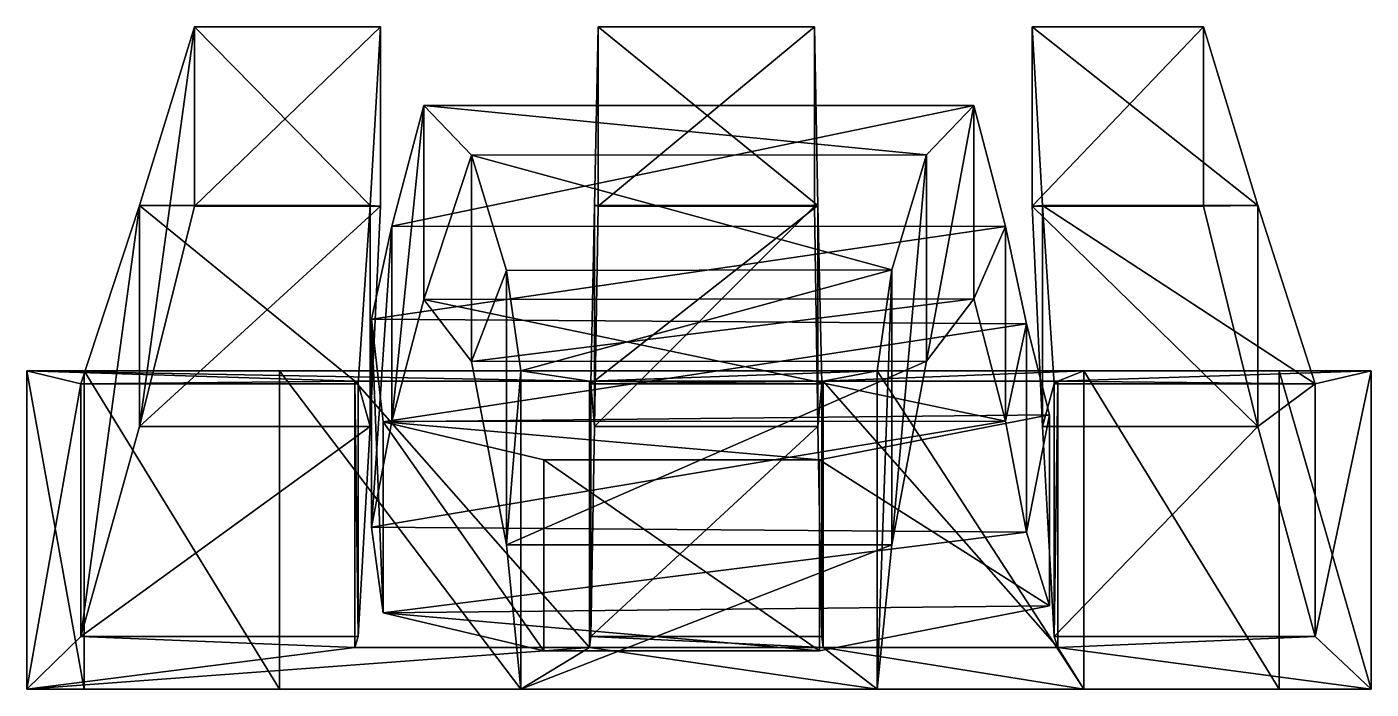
# Model space of a CAD drawing. Extents: x -17.8 to 17.7, y 0 to 17.5.
import ezdxf

# ---------------------------------------------------------------- set-up
doc = ezdxf.new("R2010")
doc.units = 0
doc.layers.add('fork', color=250, linetype='CONTINUOUS')

msp = doc.modelspace()

# ---------------------------------------------------------------- meshes
at = {"layer": 'fork'}
mesh = msp.add_polyface(dxfattribs=at)
corners = [(13.30363, 12.795351, -95.735578), (17.745668, 0, -36.723652), (15.312187, 0, -32.769245), (4.665705, 0, -27.902282), (8.620113, 4.160976, 72.313878), (3.144779, 1.014584, 89.370125), (-4.155665, 1.014584, 89.370125), (-17.843998, 0, -38.244578), (17.745668, 8.427791, -36.723652), (4.665705, 8.427791, -27.902282), (8.620113, 9.671183, 73.4742), (9.228483, 7.268105, 84.780703), (3.144779, 6.07719, 90.436192), (-8.718443, 9.796543, 72.878885), (-4.764035, 8.427791, -27.598097), (-11.151924, 8.427791, -28.814838), (-17.843998, 8.427791, -38.244578), (-13.403311, 17.54, -95.735578), (10.141039, 0, -29.727393), (9.228483, 2.205499, 83.714636), (-8.414258, 2.01746, 84.607608), (-8.718443, 4.286336, 71.718563), (-4.764035, 0, -27.598097), (-11.151924, 0, -28.814838), (-16.323072, 0, -32.769245), (-13.403311, 12.795351, -95.735578), (13.30363, 17.54, -95.735578), (15.312187, 8.427791, -32.769245), (10.141039, 8.427791, -29.727393), (-4.155665, 6.07719, 90.436192), (-8.414258, 7.080066, 85.673675), (-16.323072, 8.427791, -32.769245), (-14.866417, 6.953995, -77.983795), (14.74388, 12.811283, -77.983795), (14.74388, 6.953995, -77.983795), (-14.866417, 12.811283, -77.983795), (16.263078, 1.390799, -57.678129), (16.263078, 8.082566, -57.678129), (-16.413305, 8.082566, -57.678129), (-16.413305, 1.390799, -57.678129), (5.057144, 3.819437, -17.99588), (5.057144, 11.10549, -17.99588), (-5.146946, 11.085839, -17.99588), (-5.146946, 3.819437, -17.99588), (-9.16289, 8.153338, -51.574068), (9.449286, 1.105685, -51.574068), (-6.072428, 8.674321, 5.21236), (5.974187, 14.151793, 5.21236), (5.974164, 8.685913, 5.211776), (-6.072433, 14.140192, 5.212502), (7.228502, 10.335518, 36.680196), (-7.338286, 10.323109, 36.680196), (7.228502, 15.459543, 36.680196), (-7.338287, 15.460419, 36.680211), (-8.180234, 7.087398, 58.515798), (-8.180234, 12.257969, 59.6046), (8.062773, 7.100106, 58.51847), (8.062773, 12.249018, 59.602715), (-2.947653, 1.105685, -51.574068), (-2.947653, 8.153338, -51.574068), (-2.722554, 12.795351, -95.735578), (8.771545, 12.795351, -95.735578), (-2.722554, 17.54, -95.735578), (-8.485149, 12.795351, -95.735578), (3.00895, 17.54, -95.735578), (9.043979, 6.953995, -77.983795), (3.00895, 12.795351, -95.735578), (3.099434, 6.953995, -77.983795), (-2.813038, 6.953995, -77.983795), (8.771545, 17.54, -95.735578), (9.355608, 1.390799, -57.678129), (3.202936, 1.390799, -57.678129), (-2.91654, 1.390799, -57.678129), (-9.069212, 1.390799, -57.678129), (-8.485149, 17.54, -95.735578), (9.043979, 12.811283, -77.983795), (3.202936, 8.082566, -57.678129), (3.099434, 12.811283, -77.983795), (-2.91654, 8.082566, -57.678129), (-2.813038, 12.811283, -77.983795), (-9.069212, 8.082566, -57.678129), (-8.757583, 12.811283, -77.983795), (3.23405, 1.105685, -51.574068), (-8.757583, 6.953995, -77.983795), (-9.16289, 1.105685, -51.574068), (9.355608, 8.082566, -57.678129), (3.23405, 8.153338, -51.574068), (9.449286, 8.153338, -51.574068)]
mesh.append_faces([[corners[k] for k in face] for face in [(0, 34, 33), (1, 2, 27), (2, 18, 28), (18, 3, 9), (3, 40, 41), (4, 19, 11), (19, 5, 12), (5, 6, 29), (6, 20, 30), (20, 21, 13), (21, 54, 55), (22, 23, 15), (23, 24, 31), (24, 7, 16), (7, 39, 38), (60, 66, 64), (74, 17, 25), (61, 0, 26), (32, 83, 63), (68, 67, 66), (61, 65, 34), (34, 36, 37), (32, 25, 17), (39, 32, 35), (36, 1, 8), (72, 71, 67), (39, 73, 83), (34, 65, 70), (43, 46, 48), (46, 43, 42), (48, 50, 52), (40, 48, 47), (43, 22, 14), (78, 79, 77), (37, 85, 75), (35, 81, 80), (36, 70, 45), (58, 84, 7), (77, 79, 62), (33, 75, 69), (17, 74, 81), (82, 71, 72), (84, 73, 39), (7, 24, 23), (58, 22, 3), (22, 43, 40), (82, 3, 18), (18, 2, 1), (45, 18, 1), (16, 44, 59), (51, 46, 49), (86, 59, 78), (41, 47, 49), (50, 56, 57), (16, 14, 15), (59, 86, 9), (86, 87, 28), (87, 85, 37), (87, 37, 8), (8, 27, 28), (14, 9, 41), (51, 54, 56), (38, 80, 44), (21, 4, 56), (4, 21, 20), (20, 6, 5), (30, 11, 12), (57, 10, 13), (10, 11, 30), (52, 57, 55), (46, 51, 50), (54, 51, 53), (47, 52, 53), (56, 4, 10), (86, 82, 45), (65, 75, 85), (61, 69, 75), (70, 85, 87), (76, 77, 67), (86, 76, 71), (77, 64, 66), (68, 79, 78), (72, 78, 59), (44, 84, 58), (44, 80, 73), (60, 62, 79), (80, 81, 83), (81, 74, 63), (0, 33, 26), (1, 27, 8), (2, 28, 27), (18, 9, 28), (3, 41, 9), (4, 11, 10), (19, 12, 11), (5, 29, 12), (6, 30, 29), (20, 13, 30), (21, 55, 13), (22, 15, 14), (23, 31, 15), (24, 16, 31), (7, 38, 16), (60, 64, 62), (74, 25, 63), (61, 26, 69), (32, 63, 25), (68, 66, 60), (61, 34, 0), (34, 37, 33), (32, 17, 35), (39, 35, 38), (36, 8, 37), (72, 67, 68), (39, 83, 32), (34, 70, 36), (43, 48, 40), (46, 42, 49), (48, 52, 47), (40, 47, 41), (43, 14, 42), (78, 77, 76), (37, 75, 33), (35, 80, 38), (58, 7, 22), (77, 62, 64), (33, 69, 26), (17, 81, 35), (82, 72, 58), (84, 39, 7), (7, 23, 22), (58, 3, 82), (22, 40, 3), (82, 18, 45), (45, 1, 36), (16, 59, 14), (51, 49, 53), (86, 78, 76), (41, 49, 42), (50, 57, 52), (16, 15, 31), (59, 9, 14), (86, 28, 9), (87, 8, 28), (14, 41, 42), (51, 56, 50), (38, 44, 16), (21, 56, 54), (4, 20, 19), (20, 5, 19), (30, 12, 29), (57, 13, 55), (10, 30, 13), (52, 55, 53), (46, 50, 48), (54, 53, 55), (47, 53, 49), (56, 10, 57), (86, 45, 87), (65, 85, 70), (61, 75, 65), (70, 87, 45), (76, 67, 71), (86, 71, 82), (77, 66, 67), (68, 78, 72), (72, 59, 58), (44, 58, 59), (44, 73, 84), (60, 79, 68), (80, 83, 73), (81, 63, 83)]])

doc.saveas('drawing.dxf')
